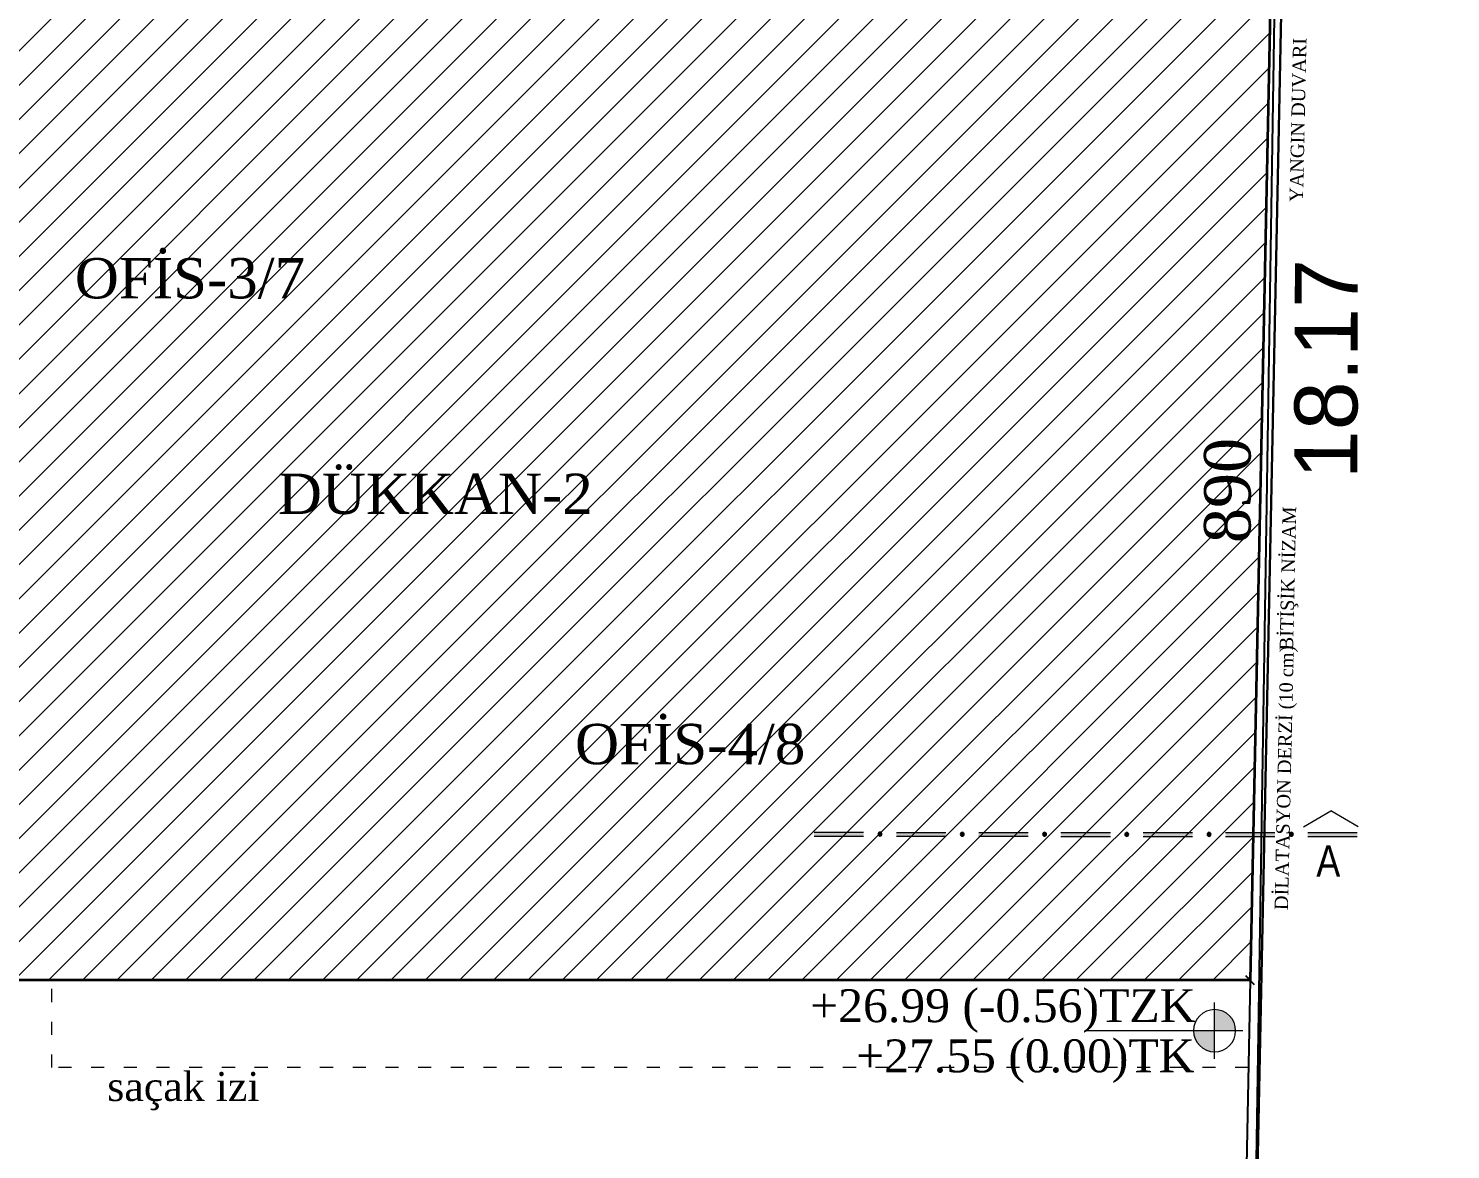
# Model space of a CAD drawing. Header units: centimetres. Extents: x 14449 to 53524, y -19051 to -10746.
# Drawn here: x 18284.1 to 18610.4, y -18425.5 to -18168.2 of the extents above; entities that cross this region are included whole.
import ezdxf

# ---------------------------------------------------------------- set-up
doc = ezdxf.new("R2010")
doc.units = ezdxf.units.CM
for name, pattern in [('ACAD_ISO03W100', [30, 12, -18]), ('DUZ', [0]), ('IZDUSUM1', [20, 7.5, -5, 7.5, 0]), ('SEMBOL1', [260, 200, -15, 30, -15])]:
    doc.linetypes.add(name, pattern=pattern)
for name, color, linetype, lineweight in [('P-ÖLÇÜ İÇ', 243, 'Continuous', 0), ('ROL_CEPHE', 1, 'Continuous', 0), ('rtm-duv tugla', 22, 'Continuous', 35), ('rtm-izdusum-üst ince', 8, 'IZDUSUM1', 5), ('rtm-mhl-yazı-malzeme', 7, 'Continuous', 13), ('rtm-olcu-iç 01', 7, 'Continuous', 20), ('rtm-sembol balon baslik', 242, 'Continuous', 20), ('rtm-sembol kesit gör yazı', 7, 'Continuous', 20), ('rtm-sembol kot', 242, 'Continuous', 20), ('rtm-sembol kot yazı', 7, 'Continuous', 20), ('rtm-sıva', 252, 'Continuous', 15), ('saski kaseler', 3, 'DUZ', 25)]:
    doc.layers.add(name, color=color, linetype=linetype, lineweight=lineweight)
doc.styles.add('BASLIK', font='ARIALN.TTF')
doc.styles.get("Standard").update_dxf_attribs({"font": 'arial.ttf'})
doc.styles.add('times new roman_1_18', font='times.ttf', dxfattribs={"height": 0.2})
doc.styles.add('VAZ-OLCU', font='times.ttf', dxfattribs={"height": 60})
doc.styles.add('ölçü', font='times.ttf', dxfattribs={"height": 10})
doc.dimstyles.new('DIŞ ÖLÇÜ', dxfattribs={"dimtxt": 10, "dimasz": 8, "dimexe": 1.25, "dimexo": 0.625, "dimtad": 1, "dimdec": 0, "dimtxsty": 'Standard', "dimblk": 'OBLIQUE', "dimcen": 2.5, "dimse1": 1, "dimse2": 1, "dimclrd": 256, "dimclrt": 256, "dimadec": 0, "dimazin": 0, "dimtfac": 1, "dimtdec": 0, "dimtmove": 0, "dimatfit": 3, "dimldrblk": 'OBLIQUE', "dimfxl": 1, "dimarcsym": 0})

# ---------------------------------------------------------------- blocks, each defined once
blk = doc.blocks.new('KK')
at = {"layer": 'rtm-sembol balon baslik', "linetype": 'SEMBOL1'}
for p in [(41231.3154498536, 7543.196412117042), (41283.81544985129, 7543.196412117042)]:
    blk.add_line(p, (41257.56544985221, 7558.351856682737), dxfattribs=at)
at = {"layer": 'rtm-sembol balon baslik'}
for p, q in [((41279.57102386024, 7537.669015002935), (41232.3210238634, 7537.669015002935)), ((41279.57102386024, 7533.981515003068), (41232.3210238634, 7533.981515003068)), ((41358.23769052239, 7537.669015002935), (41310.98769052554, 7537.669015002935)), ((41358.23769052239, 7533.981515003068), (41310.98769052554, 7533.981515003068)), ((41436.90788287095, 7537.807713560185), (41389.65788287411, 7537.807713560185)), ((41436.90788287095, 7534.120213560322), (41389.65788287411, 7534.120213560322)), ((41515.57454953311, 7537.807713560185), (41468.32454953624, 7537.807713560185)), ((41515.57454953311, 7534.120213560322), (41468.32454953624, 7534.120213560322)), ((41594.24474188166, 7537.946412117441), (41546.99474188478, 7537.946412117441)), ((41594.24474188166, 7534.258912117577), (41546.99474188478, 7534.258912117577)), ((41672.91140854381, 7537.946412117441), (41625.66140854694, 7537.946412117441)), ((41672.91140854381, 7534.258912117577), (41625.66140854694, 7534.258912117577)), ((41751.58160089236, 7538.085110674696), (41704.33160089549, 7538.085110674696)), ((41751.58160089236, 7534.397610674832), (41704.33160089549, 7534.397610674832))]:
    blk.add_line(p, q, dxfattribs=at)
at = {"layer": 'rtm-sembol balon baslik', "const_width": 1.895249999879007}
for points in [[(41294.33173219296, 7536.105484529575, 1), (41296.22698219284, 7536.105484529575, 1)], [(41373.0019245415, 7535.972256902467, 1), (41374.89717454138, 7535.972256902467, 1)], [(41451.66859120366, 7535.972256902467, 1), (41453.56384120353, 7535.972256902467, 1)], [(41530.33878355219, 7536.105484529575, 1), (41532.23403355209, 7536.105484529575, 1)], [(41609.00545021436, 7536.110955459722, 1), (41610.90070021424, 7536.110955459722, 1)], [(41687.67564256289, 7536.244183086832, 1), (41689.57089256279, 7536.244183086832, 1)]]:
    blk.add_lwpolyline(points, format="xyb", close=True, dxfattribs=at)
at = {"layer": 'rtm-sembol balon baslik'}
for centre in [(41295.27935719289, 7536.105484529575), (41373.94954954146, 7535.972256902467), (41452.61621620361, 7535.972256902467), (41531.28640855213, 7536.105484529575), (41609.95307521432, 7536.110955459722), (41688.62326756283, 7536.244183086832)]:
    blk.add_circle(centre, 1.895249999873965, dxfattribs=at)
for points in [[(41232.3210238634, 7537.669015002935), (41232.3210238634, 7533.981515003068), (41279.57102386024, 7537.669015002935), (41279.57102386024, 7533.981515003068)], [(41310.98769052554, 7537.669015002935), (41310.98769052554, 7533.981515003068), (41358.23769052239, 7537.669015002935), (41358.23769052239, 7533.981515003068)], [(41389.65788287411, 7537.807713560185), (41389.65788287411, 7534.120213560322), (41436.90788287095, 7537.807713560185), (41436.90788287095, 7534.120213560322)], [(41468.32454953624, 7537.807713560185), (41468.32454953624, 7534.120213560322), (41515.57454953311, 7537.807713560185), (41515.57454953311, 7534.120213560322)], [(41546.99474188478, 7537.946412117441), (41546.99474188478, 7534.258912117577), (41594.24474188166, 7537.946412117441), (41594.24474188166, 7534.258912117577)], [(41625.66140854694, 7537.946412117441), (41625.66140854694, 7534.258912117577), (41672.91140854381, 7537.946412117441), (41672.91140854381, 7534.258912117577)], [(41704.33160089549, 7538.085110674696), (41704.33160089549, 7534.397610674832), (41751.58160089236, 7538.085110674696), (41751.58160089236, 7534.397610674832)]]:
    blk.add_trace(points, dxfattribs=at)
blk = doc.blocks.new('DFSHDFHDFH')
at = {"layer": 'rtm-sembol kot'}
h = blk.add_hatch(color=256, dxfattribs=at)
h.paths.add_polyline_path([(-22171.31578952925, 15649.29591204687, 0.4142135623730951), (-22197.55687070559, 15623.05483087056), (-22171.31578952925, 15623.05483087056)])
h.paths.add_polyline_path([(-22171.31578952928, 15596.81374969607, 0.4142135623730951), (-22145.0747083548, 15623.05483087056), (-22171.31578952925, 15623.05483087056)])
for p, q in [((-22171.31578952928, 15588.05483087056), (-22171.31578952926, 15658.05483087057)), ((-22206.31578952928, 15623.05483087057), (-22011.8630942862, 15623.05483087056))]:
    blk.add_line(p, q, dxfattribs=at)
blk.add_circle((-22171.31578952925, 15623.05483087056), 26.24108117539435, dxfattribs=at)
blk = doc.blocks.new('_Oblique')
at = {"color": 0, "linetype": 'ByBlock', "lineweight": -2}
blk.add_line((-0.5, -0.5), (0.5, 0.5), dxfattribs=at)
blk = doc.blocks.new('*D5004')
at = {"layer": 'Defpoints', "color": 0, "lineweight": 30, "transparency": 16777216}
for p in [(32905.48307139197, -29030.73006511534), (33100.1422517203, -29478.65550715835), (33100.14225172033, -29478.65550715833)]:
    blk.add_point(p, dxfattribs=at)
at = {"layer": 'P-ÖLÇÜ İÇ', "color": 0, "lineweight": -2, "transparency": 16777216}
for p, q in [((32905.483071392, -29030.73006511532), (32906.62949412099, -29030.23185338679)), ((33100.14225172033, -29478.65550715833), (33101.28867444932, -29478.1572954298))]:
    blk.add_line(p, q, dxfattribs=at)
at = {"layer": 'P-ÖLÇÜ İÇ', "lineweight": -2, "transparency": 16777216}
blk.add_line((32905.483071392, -29030.73006511532), (33100.14225172033, -29478.65550715833), dxfattribs=at)
at = {"layer": 'P-ÖLÇÜ İÇ', "lineweight": -2, "transparency": 16777216, "xscale": 8, "yscale": 8, "zscale": 8}
for p, rotation in [((32905.483071392, -29030.73006511532), 113.4887741089031), ((33100.14225172033, -29478.65550715833), 293.4887741089031)]:
    blk.add_blockref('_Oblique', p, dxfattribs=dict(at, rotation=rotation))
at = {"layer": 'P-ÖLÇÜ İÇ', "transparency": 16777216, "insert": (33008.06853274413, -29252.40869266652), "char_height": 10, "attachment_point": 5, "rotation": 293.4887741089031}
blk.add_mtext('488', dxfattribs=at)
blk = doc.blocks.new('saski')
at = {"layer": 'rtm-sıva'}
h = blk.add_hatch(dxfattribs=at)
h.set_pattern_fill('ANSI31', color=256, scale=6.999999999999999, angle=-155.3576034585694)
h.set_pattern_definition([(249.6423965414306, (14331.39371338076, -27782.42027667967), (20.8368189874132, -7.731597473082562), [])])
h.paths.add_polyline_path([(32551.19054004802, -28214.07942068435), (29745.85892838729, -29500.97231664886), (30099.93020398178, -30317.72445802807), (32905.48307138534, -29030.73006510003)])
blk.add_line((32272.61749836361, -27571.78686623112, 1171.753692626953), (33109.39503396837, -29474.63444069609))
at = {"color": 2, "lineweight": 30}
blk.add_lwpolyline([(29458.39480180354, -28862.70290239807), (32281.39054219466, -27567.70692097914), (33109.39077935469, -29474.6362873477), (32895.39109889091, -29567.63614509102), (31684.39290636074, -30092.63537980768), (31339.39342086466, -30241.63517947579), (30259.39503396839, -30711.63444070727), (29458.39480180354, -28862.70290239807)], dxfattribs=at)
at = {"layer": 'rtm-duv tugla'}
blk.add_lwpolyline([(29745.85892838729, -29500.97231664886), (32551.19054004802, -28214.07942068435), (32905.48307138534, -29030.73006510003), (30099.93020398178, -30317.72445802807), (29745.85892838729, -29500.97231664886)], dxfattribs=at)
at = {"layer": 'rtm-sıva', "color": 3, "linetype": 'ACAD_ISO03W100'}
blk.add_lwpolyline([(32905.48307138986, -29030.73006511045), (32937.1899906321, -29104.20090367077), (31938.99943180651, -29562.10197092146), (31905.64315373501, -29489.38774457464)], dxfattribs=at)
at = {"layer": 'rtm-duv tugla', "color": 1, "xscale": -0.7372800000000014, "yscale": 0.7372800000000003, "zscale": 0.7372800000000003, "rotation": 24.65706672442764}
blk.add_blockref('DFSHDFHDFH', (22844.45512270206, -46374.28118519099), dxfattribs=at)
at = {"layer": 'rtm-izdusum-üst ince', "xscale": -0.9599999999972852, "yscale": 0.9599999999972852, "zscale": 0.9599999999972852, "rotation": 24.64239654142679}
blk.add_blockref('KK', (71933.50418013311, -18939.45879363703), dxfattribs=at)
at = {"layer": 'ROL_CEPHE', "extrusion": (-0.0003882042497191303, 0.0006324492250217643, 0.9999997246526812)}
blk.add_text('18.17', height=57.74999916553499, rotation=114.48705759073, dxfattribs=at).set_placement((32802.97918656343, -28571.64966192601, -30.80438327710802))
at = {"layer": 'rtm-mhl-yazı-malzeme', "lineweight": 30, "style": 'ölçü'}
for s, height, rotation, p in [('YANGIN DUVARI', 12.3462, 113.3809590693482, (32651.71372609481, -28361.4245745744)), ('BİTİŞİK NİZAM', 12.3462, 113.3809590693482, (32815.01579247871, -28739.15633420155)), ('DİLATASYON DERZİ (10 cm)', 12.3462, 113.3809590693482, (32910.18617643882, -28957.88652205174)), ('OFİS-3/7', 37.0386, 24.64239654385947, (31663.90330010586, -28911.64213831149)), ('DÜKKAN-2', 37.0386, 24.64239654136457, (31915.86830500792, -29013.77007631399)), ('OFİS-4/8', 37.0386, 24.64239654385947, (32259.51496708573, -29108.83006901058))]:
    blk.add_text(s, height=height, rotation=rotation, dxfattribs=at).set_placement(p)
at = {"layer": 'rtm-mhl-yazı-malzeme', "style": 'ölçü'}
blk.add_text('saçak izi', height=26.667792, rotation=24.64239654093426, dxfattribs=at).set_placement((31998.13943748737, -29568.85894364064, 7689.556188358005))
at = {"layer": 'rtm-olcu-iç 01', "color": 7, "linetype": 'Continuous', "lineweight": -3, "style": 'times new roman_1_18'}
blk.add_text('890', height=42.66666666666666, rotation=114.6423965413883, dxfattribs=at).set_placement((32738.49241655024, -28665.86909690775, 5142.676727890199))
at = {"layer": 'rtm-sembol kesit gör yazı', "style": 'BASLIK'}
blk.add_text('A', height=28.79999999999933, rotation=24.64239654136457, dxfattribs=at).set_placement((32920.98929621162, -28919.00724311328))
at = {"layer": 'rtm-sembol kot yazı', "style": 'VAZ-OLCU'}
for s, p in [('+26.99 (-0.56)TZK', (32554.40167936015, -29234.0877109769)), ('+27.55 (0.00)TK', (32611.89371804798, -29258.38150487175, -135.462904687497))]:
    blk.add_text(s, height=30.1989888, rotation=24.65706672438037, dxfattribs=at).set_placement(p)
at = {"layer": 'P-ÖLÇÜ İÇ'}
dim = blk.add_aligned_dim(p1=(32905.4830713909, -29030.73006511286), p2=(33100.14225171924, -29478.65550715587), distance=2.7262789730805298e-11, text='488', dimstyle='DIŞ ÖLÇÜ', override={"dimse1": 0, "dimse2": 0, "dimfxl": 10, "dimfxlon": 1}, dxfattribs=at)
dim.commit()
dim.dimension.update_dxf_attribs({"geometry": '*D5004', "text_midpoint": (33008.06853274306, -29252.40869266403), "insert": (-1.069565769284964e-09, 2.48473952524364e-09)})

msp = doc.modelspace()

# ---------------------------------------------------------------- block references
at = {"layer": 'saski kaseler', "xscale": 0.25, "yscale": 0.25, "zscale": 0.25, "rotation": 335.3575870468404}
msp.add_blockref('saski', (14113.39037681466, -8359.91264211062, -2.194195666867586), dxfattribs=at)

doc.saveas('drawing.dxf')
